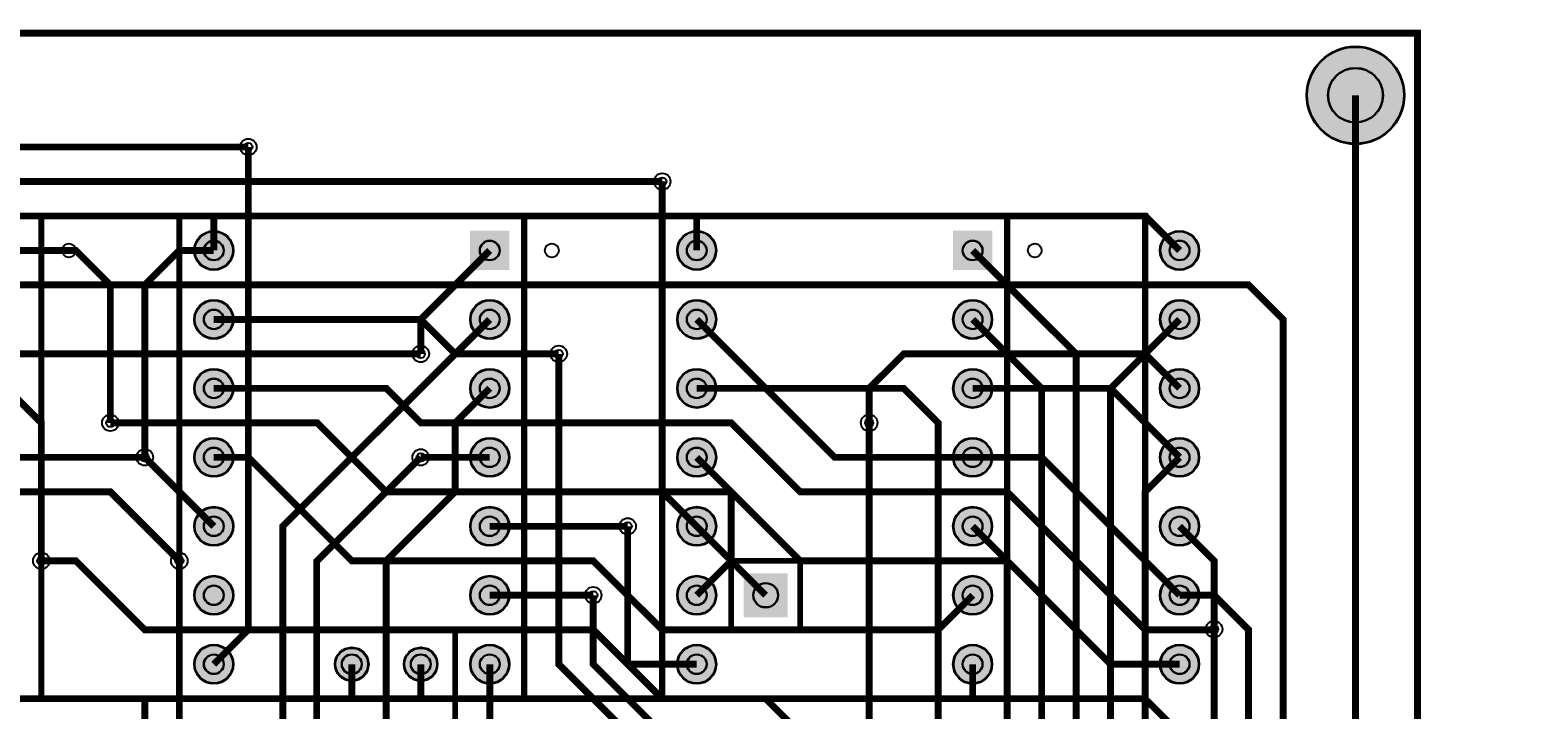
# Model space of a CAD drawing. Header units: millimetres. Extents: x 0 to 244, y -1 to 136.
# Drawn here: x 188.8 to 243.6, y 105 to 130 of the extents above; entities that cross this region are included whole.
import ezdxf

# ---------------------------------------------------------------- set-up
doc = ezdxf.new("R2010")
doc.units = ezdxf.units.MM
for name, color, linetype, true_color in [('BoardOutLine', 7, 'Continuous', 0xff00ff), ('BottomLayer', 7, 'Continuous', 0x0000ff), ('BottomSolderMaskLayer', 7, 'Continuous', 0xaa00ff), ('Hole', 7, 'Continuous', 0x222222), ('Multi-Layer', 7, 'Continuous', 0xc0c0c0), ('TopLayer', 7, 'Continuous', 0xff0000), ('TopSilkLayer', 7, 'Continuous', 0xffcc00), ('TopSolderMaskLayer', 7, 'Continuous', 0x800080)]:
    doc.layers.add(name, color=color, linetype=linetype, true_color=true_color)

msp = doc.modelspace()

# ---------------------------------------------------------------- hatches: boundary and pattern name
at = {"layer": 'BottomSolderMaskLayer'}
for points in [[(235.81407162814324, 127.63525527051058, 1), (239.42087884175768, 127.63525527051058, 1)], [(194.85648971297937, 121.92024384048773, 1), (196.30429260858514, 121.92024384048773, 1)], [(206.464312928626, 122.64414528829059), (206.464312928626, 121.19634239268487), (205.01651003302004, 121.19634239268487), (205.01651003302004, 122.64414528829059)], [(212.63652527305052, 121.92024384048773, 1), (214.0843281686563, 121.92024384048773, 1)], [(224.24434848869714, 122.64414528829059), (224.24434848869714, 121.19634239268487), (222.7965455930912, 121.19634239268487), (222.7965455930912, 122.64414528829059)], [(230.41656083312168, 121.92024384048773, 1), (231.86436372872745, 121.92024384048773, 1)], [(194.85648971297937, 119.3802387604776, 1), (196.30429260858514, 119.3802387604776, 1)], [(205.01651003302013, 119.3802387604776, 1), (206.4643129286259, 119.3802387604776, 1)], [(212.63652527305052, 119.3802387604776, 1), (214.0843281686563, 119.3802387604776, 1)], [(222.79654559309128, 119.3802387604776, 1), (224.24434848869706, 119.3802387604776, 1)], [(230.41656083312168, 119.3802387604776, 1), (231.86436372872745, 119.3802387604776, 1)], [(194.85648971297937, 116.84023368046746, 1), (196.30429260858514, 116.84023368046746, 1)], [(205.01651003302013, 116.84023368046746, 1), (206.4643129286259, 116.84023368046746, 1)], [(212.63652527305052, 116.84023368046746, 1), (214.0843281686563, 116.84023368046746, 1)], [(222.79654559309128, 116.84023368046746, 1), (224.24434848869706, 116.84023368046746, 1)], [(230.41656083312168, 116.84023368046746, 1), (231.86436372872745, 116.84023368046746, 1)], [(194.85648971297937, 114.30022860045722, 1), (196.30429260858514, 114.30022860045722, 1)], [(205.01651003302013, 114.30022860045722, 1), (206.4643129286259, 114.30022860045722, 1)], [(212.63652527305052, 114.30022860045722, 1), (214.0843281686563, 114.30022860045722, 1)], [(222.79654559309128, 114.30022860045722, 1), (224.24434848869706, 114.30022860045722, 1)], [(230.41656083312168, 114.30022860045722, 1), (231.86436372872745, 114.30022860045722, 1)], [(194.85648971297937, 111.76022352044708, 1), (196.30429260858514, 111.76022352044708, 1)], [(205.01651003302013, 111.76022352044708, 1), (206.4643129286259, 111.76022352044708, 1)], [(212.63652527305052, 111.76022352044708, 1), (214.0843281686563, 111.76022352044708, 1)], [(222.79654559309128, 111.76022352044708, 1), (224.24434848869706, 111.76022352044708, 1)], [(230.41656083312168, 111.76022352044708, 1), (231.86436372872745, 111.76022352044708, 1)], [(194.85648971297937, 109.22021844043695, 1), (196.30429260858514, 109.22021844043695, 1)], [(205.01651003302013, 109.22021844043695, 1), (206.4643129286259, 109.22021844043695, 1)], [(212.63652527305052, 109.22021844043695, 1), (214.0843281686563, 109.22021844043695, 1)], [(216.713233426467, 110.03302006604008), (216.713233426467, 108.40741681483371), (215.0876301752603, 108.40741681483371), (215.0876301752603, 110.03302006604008)], [(222.79654559309128, 109.22021844043695, 1), (224.24434848869706, 109.22021844043695, 1)], [(230.41656083312168, 109.22021844043695, 1), (231.86436372872745, 109.22021844043695, 1)], [(194.85648971297937, 106.68021336042682, 1), (196.30429260858514, 106.68021336042682, 1)], [(200.03810007620027, 106.68021336042682, 1), (201.28270256540523, 106.68021336042682, 1)], [(202.5781051562104, 106.68021336042682, 1), (203.82270764541536, 106.68021336042682, 1)], [(205.01651003302013, 106.68021336042682, 1), (206.4643129286259, 106.68021336042682, 1)], [(212.63652527305052, 106.68021336042682, 1), (214.0843281686563, 106.68021336042682, 1)], [(222.79654559309128, 106.68021336042682, 1), (224.24434848869706, 106.68021336042682, 1)], [(230.41656083312168, 106.68021336042682, 1), (231.86436372872745, 106.68021336042682, 1)]]:
    msp.add_hatch(color=256, dxfattribs=at).paths.add_polyline_path(points)
at = {"layer": 'Multi-Layer'}
for points in [[(194.88188976377947, 121.92024384048773, 1), (196.27889255778504, 121.92024384048773, 1)], [(206.43891287782571, 122.61874523749054), (206.43891287782571, 121.22174244348491), (205.0419100838203, 121.22174244348491), (205.0419100838203, 122.61874523749054)], [(212.66192532385062, 121.92024384048773, 1), (214.0589281178562, 121.92024384048773, 1)], [(224.21894843789687, 122.61874523749054), (224.21894843789687, 121.22174244348491), (222.82194564389124, 121.22174244348491), (222.82194564389124, 122.61874523749054)], [(230.44196088392178, 121.92024384048773, 1), (231.83896367792735, 121.92024384048773, 1)], [(194.88188976377947, 119.3802387604776, 1), (196.27889255778504, 119.3802387604776, 1)], [(205.04191008382023, 119.3802387604776, 1), (206.4389128778258, 119.3802387604776, 1)], [(212.66192532385062, 119.3802387604776, 1), (214.0589281178562, 119.3802387604776, 1)], [(222.82194564389138, 119.3802387604776, 1), (224.21894843789696, 119.3802387604776, 1)], [(230.44196088392178, 119.3802387604776, 1), (231.83896367792735, 119.3802387604776, 1)], [(194.88188976377947, 116.84023368046746, 1), (196.27889255778504, 116.84023368046746, 1)], [(205.04191008382023, 116.84023368046746, 1), (206.4389128778258, 116.84023368046746, 1)], [(212.66192532385062, 116.84023368046746, 1), (214.0589281178562, 116.84023368046746, 1)], [(222.82194564389138, 116.84023368046746, 1), (224.21894843789696, 116.84023368046746, 1)], [(230.44196088392178, 116.84023368046746, 1), (231.83896367792735, 116.84023368046746, 1)], [(194.88188976377947, 114.30022860045722, 1), (196.27889255778504, 114.30022860045722, 1)], [(205.04191008382023, 114.30022860045722, 1), (206.4389128778258, 114.30022860045722, 1)], [(212.66192532385062, 114.30022860045722, 1), (214.0589281178562, 114.30022860045722, 1)], [(222.82194564389138, 114.30022860045722, 1), (224.21894843789696, 114.30022860045722, 1)], [(230.44196088392178, 114.30022860045722, 1), (231.83896367792735, 114.30022860045722, 1)], [(194.88188976377947, 111.76022352044708, 1), (196.27889255778504, 111.76022352044708, 1)], [(205.04191008382023, 111.76022352044708, 1), (206.4389128778258, 111.76022352044708, 1)], [(212.66192532385062, 111.76022352044708, 1), (214.0589281178562, 111.76022352044708, 1)], [(222.82194564389138, 111.76022352044708, 1), (224.21894843789696, 111.76022352044708, 1)], [(230.44196088392178, 111.76022352044708, 1), (231.83896367792735, 111.76022352044708, 1)], [(194.88188976377947, 109.22021844043695, 1), (196.27889255778504, 109.22021844043695, 1)], [(205.04191008382023, 109.22021844043695, 1), (206.4389128778258, 109.22021844043695, 1)], [(212.66192532385062, 109.22021844043695, 1), (214.0589281178562, 109.22021844043695, 1)], [(216.68783337566697, 110.00762001524004), (216.68783337566697, 108.43281686563375), (215.11303022606035, 108.43281686563375), (215.11303022606035, 110.00762001524004)], [(222.82194564389138, 109.22021844043695, 1), (224.21894843789696, 109.22021844043695, 1)], [(230.44196088392178, 109.22021844043695, 1), (231.83896367792735, 109.22021844043695, 1)], [(194.88188976377947, 106.68021336042682, 1), (196.27889255778504, 106.68021336042682, 1)], [(200.06350012700037, 106.68021336042682, 1), (201.25730251460513, 106.68021336042682, 1)], [(202.6035052070105, 106.68021336042682, 1), (203.79730759461526, 106.68021336042682, 1)], [(205.04191008382023, 106.68021336042682, 1), (206.4389128778258, 106.68021336042682, 1)], [(212.66192532385062, 106.68021336042682, 1), (214.0589281178562, 106.68021336042682, 1)], [(222.82194564389138, 106.68021336042682, 1), (224.21894843789696, 106.68021336042682, 1)], [(230.44196088392178, 106.68021336042682, 1), (231.83896367792735, 106.68021336042682, 1)]]:
    msp.add_hatch(color=256, dxfattribs=at).paths.add_polyline_path(points)
at = {"layer": 'TopSolderMaskLayer'}
for points in [[(235.81407162814324, 127.63525527051058, 1), (239.42087884175768, 127.63525527051058, 1)], [(194.85648971297937, 121.92024384048773, 1), (196.30429260858514, 121.92024384048773, 1)], [(206.464312928626, 122.64414528829059), (206.464312928626, 121.19634239268487), (205.01651003302004, 121.19634239268487), (205.01651003302004, 122.64414528829059)], [(212.63652527305052, 121.92024384048773, 1), (214.0843281686563, 121.92024384048773, 1)], [(224.24434848869714, 122.64414528829059), (224.24434848869714, 121.19634239268487), (222.7965455930912, 121.19634239268487), (222.7965455930912, 122.64414528829059)], [(230.41656083312168, 121.92024384048773, 1), (231.86436372872745, 121.92024384048773, 1)], [(194.85648971297937, 119.3802387604776, 1), (196.30429260858514, 119.3802387604776, 1)], [(205.01651003302013, 119.3802387604776, 1), (206.4643129286259, 119.3802387604776, 1)], [(212.63652527305052, 119.3802387604776, 1), (214.0843281686563, 119.3802387604776, 1)], [(222.79654559309128, 119.3802387604776, 1), (224.24434848869706, 119.3802387604776, 1)], [(230.41656083312168, 119.3802387604776, 1), (231.86436372872745, 119.3802387604776, 1)], [(194.85648971297937, 116.84023368046746, 1), (196.30429260858514, 116.84023368046746, 1)], [(205.01651003302013, 116.84023368046746, 1), (206.4643129286259, 116.84023368046746, 1)], [(212.63652527305052, 116.84023368046746, 1), (214.0843281686563, 116.84023368046746, 1)], [(222.79654559309128, 116.84023368046746, 1), (224.24434848869706, 116.84023368046746, 1)], [(230.41656083312168, 116.84023368046746, 1), (231.86436372872745, 116.84023368046746, 1)], [(194.85648971297937, 114.30022860045722, 1), (196.30429260858514, 114.30022860045722, 1)], [(205.01651003302013, 114.30022860045722, 1), (206.4643129286259, 114.30022860045722, 1)], [(212.63652527305052, 114.30022860045722, 1), (214.0843281686563, 114.30022860045722, 1)], [(222.79654559309128, 114.30022860045722, 1), (224.24434848869706, 114.30022860045722, 1)], [(230.41656083312168, 114.30022860045722, 1), (231.86436372872745, 114.30022860045722, 1)], [(194.85648971297937, 111.76022352044708, 1), (196.30429260858514, 111.76022352044708, 1)], [(205.01651003302013, 111.76022352044708, 1), (206.4643129286259, 111.76022352044708, 1)], [(212.63652527305052, 111.76022352044708, 1), (214.0843281686563, 111.76022352044708, 1)], [(222.79654559309128, 111.76022352044708, 1), (224.24434848869706, 111.76022352044708, 1)], [(230.41656083312168, 111.76022352044708, 1), (231.86436372872745, 111.76022352044708, 1)], [(194.85648971297937, 109.22021844043695, 1), (196.30429260858514, 109.22021844043695, 1)], [(205.01651003302013, 109.22021844043695, 1), (206.4643129286259, 109.22021844043695, 1)], [(212.63652527305052, 109.22021844043695, 1), (214.0843281686563, 109.22021844043695, 1)], [(216.713233426467, 110.03302006604008), (216.713233426467, 108.40741681483371), (215.0876301752603, 108.40741681483371), (215.0876301752603, 110.03302006604008)], [(222.79654559309128, 109.22021844043695, 1), (224.24434848869706, 109.22021844043695, 1)], [(230.41656083312168, 109.22021844043695, 1), (231.86436372872745, 109.22021844043695, 1)], [(194.85648971297937, 106.68021336042682, 1), (196.30429260858514, 106.68021336042682, 1)], [(200.03810007620027, 106.68021336042682, 1), (201.28270256540523, 106.68021336042682, 1)], [(202.5781051562104, 106.68021336042682, 1), (203.82270764541536, 106.68021336042682, 1)], [(205.01651003302013, 106.68021336042682, 1), (206.4643129286259, 106.68021336042682, 1)], [(212.63652527305052, 106.68021336042682, 1), (214.0843281686563, 106.68021336042682, 1)], [(222.79654559309128, 106.68021336042682, 1), (224.24434848869706, 106.68021336042682, 1)], [(230.41656083312168, 106.68021336042682, 1), (231.86436372872745, 106.68021336042682, 1)]]:
    msp.add_hatch(color=256, dxfattribs=at).paths.add_polyline_path(points)

# ---------------------------------------------------------------- linework, layer by layer
at = {"layer": 'BoardOutLine', "const_width": 0.25400050800101603}
msp.add_lwpolyline([(0.12700025400056347, 0), (239.9034798069597, 0), (239.9034798069597, 129.9212598425197), (0, 129.9212598425197), (0, 0), (0.12700025400056347, 0)], close=True, dxfattribs=at)
at = {"layer": 'BottomLayer', "const_width": 0.25400050800101603}
for points in [[(237.61747523495046, 104.14020828041657), (237.61747523495046, 127.63525527051058)], [(196.85039370078744, 125.73025146050293), (196.85039370078744, 107.95021590043189), (195.58039116078226, 106.68021336042682)], [(213.3604267208534, 111.76022352044708), (212.09042418084846, 113.03022606045215), (212.09042418084846, 124.46024892049786)], [(191.77038354076717, 115.57023114046228), (191.77038354076717, 120.65024130048266), (190.500381000762, 121.92024384048773), (187.96037592075186, 121.92024384048773)], [(193.04038608077212, 114.30022860045722), (193.04038608077212, 120.65024130048266), (194.3103886207773, 121.92024384048773), (195.58039116078226, 121.92024384048773)], [(203.20040640081288, 118.11023622047253), (203.20040640081288, 119.3802387604776), (205.740411480823, 121.92024384048773)], [(223.52044704089417, 121.92024384048773), (227.33045466090925, 118.11023622047253), (227.33045466090925, 69.85013970027944), (226.0604521209043, 68.58013716027438), (226.0604521209043, 38.100076200152444)], [(205.740411480823, 119.3802387604776), (198.12039624079262, 111.76022352044708), (198.12039624079262, 95.250190500381)], [(223.52044704089417, 119.3802387604776), (226.0604521209043, 116.84023368046746), (226.0604521209043, 71.12014224028451), (224.79044958089912, 69.85013970027944), (224.79044958089912, 21.590043180086354), (223.52044704089417, 20.320040640081288)], [(231.14046228092457, 119.3802387604776), (228.60045720091443, 116.84023368046746), (228.60045720091443, 68.58013716027438), (227.33045466090925, 67.31013462026931), (227.33045466090925, 40.640081280162576)], [(208.28041656083315, 118.11023622047253), (208.28041656083315, 106.68021336042682), (210.82042164084328, 104.14020828041657), (210.82042164084328, 92.71018542037086), (209.55041910083833, 91.4401828803658), (209.55041910083833, 85.09017018034035), (213.3604267208534, 81.28016256032515)], [(189.23037846075704, 110.49022098044202), (189.23037846075704, 115.57023114046228), (187.96037592075186, 116.84023368046746)], [(205.740411480823, 116.84023368046746), (204.47040894081783, 115.57023114046228), (204.47040894081783, 113.03614427228854), (201.9304038608077, 110.4961391922784), (201.9304038608077, 91.4401828803658), (200.66040132080275, 90.17018034036073), (200.66040132080275, 71.12014224028451)], [(213.3604267208534, 116.84023368046746), (220.98044196088404, 116.84023368046746), (222.250444500889, 115.57023114046228), (222.250444500889, 86.36017272034553), (223.52044704089417, 86.36017272034553)], [(219.71043942087886, 90.17018034036073), (219.71043942087886, 115.57023114046228)], [(199.36878333756658, 85.09017018034035), (199.36878333756658, 110.46860553721115), (203.20040640081288, 114.30022860045722)], [(213.3604267208534, 109.22021844043695), (214.6304292608586, 110.49022098044202), (214.6304292608586, 113.03022606045215), (213.3604267208534, 114.30022860045722)], [(231.14046228092457, 114.30022860045722), (229.8704597409196, 113.03022606045215), (229.8704597409196, 102.8702057404115)], [(217.17043434086872, 73.66014732029464), (217.17043434086872, 104.14020828041657), (215.90043180086354, 105.41021082042164), (212.09042418084846, 105.41021082042164), (210.82042164084328, 106.68021336042682), (210.82042164084328, 111.76022352044708)], [(223.52044704089417, 111.76022352044708), (224.79044958089912, 110.49022098044202), (224.79044958089912, 72.39014478028957), (223.52044704089417, 71.12014224028451)], [(232.41046482092975, 107.9690881381764), (232.41046482092975, 110.49022098044202), (231.14046228092457, 111.76022352044708)], [(195.58039116078226, 88.90017780035566), (194.3103886207773, 90.17018034036073), (194.3103886207773, 110.49022098044202)], [(209.55041910083833, 109.22021844043695), (209.55041910083833, 106.68021336042682), (212.09042418084846, 104.14020828041657), (212.09042418084846, 101.60020320040644), (212.09042418084846, 99.06019812039631)], [(205.740411480823, 102.8702057404115), (205.740411480823, 106.68021336042682)]]:
    msp.add_lwpolyline(points, dxfattribs=at)
at = {"layer": 'BottomSolderMaskLayer'}
for centre, radius in [((237.61747523495046, 127.63525527051058), 1.803403606807214), ((237.61747523495046, 127.63525527051058), 1.0142857142857142), ((195.58039116078226, 121.92024384048773), 0.7239014478028958), ((213.3604267208534, 121.92024384048773), 0.7239014478028958), ((231.14046228092457, 121.92024384048773), 0.7239014478028958), ((195.58039116078226, 121.92024384048773), 0.3685316461542015), ((205.740411480823, 121.92024384048773), 0.3685316461542015), ((213.3604267208534, 121.92024384048773), 0.3685316461542015), ((223.52044704089417, 121.92024384048773), 0.3685316461542015), ((231.14046228092457, 121.92024384048773), 0.3685316461542015), ((195.58039116078226, 119.3802387604776), 0.7239014478028958), ((205.740411480823, 119.3802387604776), 0.7239014478028958), ((213.3604267208534, 119.3802387604776), 0.7239014478028958), ((223.52044704089417, 119.3802387604776), 0.7239014478028958), ((231.14046228092457, 119.3802387604776), 0.7239014478028958), ((195.58039116078226, 119.3802387604776), 0.3685316461542015), ((205.740411480823, 119.3802387604776), 0.3685316461542015), ((213.3604267208534, 119.3802387604776), 0.3685316461542015), ((223.52044704089417, 119.3802387604776), 0.3685316461542015), ((231.14046228092457, 119.3802387604776), 0.3685316461542015), ((195.58039116078226, 116.84023368046746), 0.7239014478028958), ((205.740411480823, 116.84023368046746), 0.7239014478028958), ((213.3604267208534, 116.84023368046746), 0.7239014478028958), ((223.52044704089417, 116.84023368046746), 0.7239014478028958), ((231.14046228092457, 116.84023368046746), 0.7239014478028958), ((195.58039116078226, 116.84023368046746), 0.3685316461542015), ((205.740411480823, 116.84023368046746), 0.3685316461542015), ((213.3604267208534, 116.84023368046746), 0.3685316461542015), ((223.52044704089417, 116.84023368046746), 0.3685316461542015), ((231.14046228092457, 116.84023368046746), 0.3685316461542015), ((195.58039116078226, 114.30022860045722), 0.7239014478028958), ((195.58039116078226, 114.30022860045722), 0.3685316461542015), ((205.740411480823, 114.30022860045722), 0.7239014478028958), ((205.740411480823, 114.30022860045722), 0.3685316461542015), ((213.3604267208534, 114.30022860045722), 0.7239014478028958), ((213.3604267208534, 114.30022860045722), 0.3685316461542015), ((223.52044704089417, 114.30022860045722), 0.7239014478028958), ((223.52044704089417, 114.30022860045722), 0.3685316461542015), ((231.14046228092457, 114.30022860045722), 0.7239014478028958), ((231.14046228092457, 114.30022860045722), 0.3685316461542015), ((195.58039116078226, 111.76022352044708), 0.7239014478028958), ((205.740411480823, 111.76022352044708), 0.7239014478028958), ((213.3604267208534, 111.76022352044708), 0.7239014478028958), ((223.52044704089417, 111.76022352044708), 0.7239014478028958), ((231.14046228092457, 111.76022352044708), 0.7239014478028958), ((195.58039116078226, 111.76022352044708), 0.3685316461542015), ((205.740411480823, 111.76022352044708), 0.3685316461542015), ((213.3604267208534, 111.76022352044708), 0.3685316461542015), ((223.52044704089417, 111.76022352044708), 0.3685316461542015), ((231.14046228092457, 111.76022352044708), 0.3685316461542015), ((195.58039116078226, 109.22021844043695), 0.7239014478028958), ((205.740411480823, 109.22021844043695), 0.7239014478028958), ((213.3604267208534, 109.22021844043695), 0.7239014478028958), ((223.52044704089417, 109.22021844043695), 0.7239014478028958), ((231.14046228092457, 109.22021844043695), 0.7239014478028958), ((195.58039116078226, 109.22021844043695), 0.3685316461542015), ((205.740411480823, 109.22021844043695), 0.3685316461542015), ((213.3604267208534, 109.22021844043695), 0.3685316461542015), ((215.90043180086354, 109.22021844043695), 0.45883962735667416), ((223.52044704089417, 109.22021844043695), 0.3685316461542015), ((231.14046228092457, 109.22021844043695), 0.3685316461542015), ((195.58039116078226, 106.68021336042682), 0.7239014478028958), ((195.58039116078226, 106.68021336042682), 0.3685316461542015), ((200.66040132080275, 106.68021336042682), 0.6223012446024894), ((200.66040132080275, 106.68021336042682), 0.3707326563589298), ((203.20040640081288, 106.68021336042682), 0.6223012446024894), ((203.20040640081288, 106.68021336042682), 0.3707326563589298), ((205.740411480823, 106.68021336042682), 0.7239014478028958), ((205.740411480823, 106.68021336042682), 0.3685316461542015), ((213.3604267208534, 106.68021336042682), 0.7239014478028958), ((213.3604267208534, 106.68021336042682), 0.3685316461542015), ((223.52044704089417, 106.68021336042682), 0.7239014478028958), ((223.52044704089417, 106.68021336042682), 0.3685316461542015), ((231.14046228092457, 106.68021336042682), 0.7239014478028958), ((231.14046228092457, 106.68021336042682), 0.3685316461542015)]:
    msp.add_circle(centre, radius, dxfattribs=at)
at = {"layer": 'Hole'}
for centre in [(196.85039370078744, 125.73025146050293), (212.09042418084846, 124.46024892049786), (203.20040640081288, 118.11023622047253), (208.28041656083315, 118.11023622047253), (191.77038354076717, 115.57023114046228), (219.71043942087886, 115.57023114046228), (193.04038608077212, 114.30022860045722), (203.20040640081288, 114.30022860045722), (210.82042164084328, 111.76022352044708), (189.23037846075704, 110.49022098044202), (194.3103886207773, 110.49022098044202), (209.55041910083833, 109.22021844043695), (232.41046482092975, 107.96901193802398)]:
    msp.add_circle(centre, 0.15240030480060962, dxfattribs=at)
at = {"layer": 'Multi-Layer'}
for centre, radius in [((237.61747523495046, 127.63525527051058), 1.7780035560071124), ((237.61747523495046, 127.63525527051058), 1), ((196.85039370078744, 125.73025146050293), 0.30480060960121924), ((212.09042418084846, 124.46024892049786), 0.30480060960121924), ((195.58039116078226, 121.92024384048773), 0.6985013970027941), ((213.3604267208534, 121.92024384048773), 0.6985013970027941), ((231.14046228092457, 121.92024384048773), 0.6985013970027941), ((195.58039116078226, 121.92024384048773), 0.35560071120142245), ((205.740411480823, 121.92024384048773), 0.35560071120142245), ((213.3604267208534, 121.92024384048773), 0.35560071120142245), ((223.52044704089417, 121.92024384048773), 0.35560071120142245), ((231.14046228092457, 121.92024384048773), 0.35560071120142245), ((195.58039116078226, 119.3802387604776), 0.6985013970027941), ((195.58039116078226, 119.3802387604776), 0.35560071120142245), ((205.740411480823, 119.3802387604776), 0.6985013970027941), ((205.740411480823, 119.3802387604776), 0.35560071120142245), ((213.3604267208534, 119.3802387604776), 0.6985013970027941), ((213.3604267208534, 119.3802387604776), 0.35560071120142245), ((223.52044704089417, 119.3802387604776), 0.6985013970027941), ((223.52044704089417, 119.3802387604776), 0.35560071120142245), ((231.14046228092457, 119.3802387604776), 0.6985013970027941), ((231.14046228092457, 119.3802387604776), 0.35560071120142245), ((203.20040640081288, 118.11023622047253), 0.30480060960121924), ((208.28041656083315, 118.11023622047253), 0.30480060960121924), ((195.58039116078226, 116.84023368046746), 0.6985013970027941), ((205.740411480823, 116.84023368046746), 0.6985013970027941), ((213.3604267208534, 116.84023368046746), 0.6985013970027941), ((223.52044704089417, 116.84023368046746), 0.6985013970027941), ((231.14046228092457, 116.84023368046746), 0.6985013970027941), ((195.58039116078226, 116.84023368046746), 0.35560071120142245), ((205.740411480823, 116.84023368046746), 0.35560071120142245), ((213.3604267208534, 116.84023368046746), 0.35560071120142245), ((223.52044704089417, 116.84023368046746), 0.35560071120142245), ((231.14046228092457, 116.84023368046746), 0.35560071120142245), ((191.77038354076717, 115.57023114046228), 0.30480060960121924), ((219.71043942087886, 115.57023114046228), 0.30480060960121924), ((195.58039116078226, 114.30022860045722), 0.6985013970027941), ((195.58039116078226, 114.30022860045722), 0.35560071120142245), ((205.740411480823, 114.30022860045722), 0.6985013970027941), ((205.740411480823, 114.30022860045722), 0.35560071120142245), ((213.3604267208534, 114.30022860045722), 0.6985013970027941), ((213.3604267208534, 114.30022860045722), 0.35560071120142245), ((223.52044704089417, 114.30022860045722), 0.6985013970027941), ((223.52044704089417, 114.30022860045722), 0.35560071120142245), ((231.14046228092457, 114.30022860045722), 0.6985013970027941), ((231.14046228092457, 114.30022860045722), 0.35560071120142245), ((193.04038608077212, 114.30022860045722), 0.30480060960121924), ((203.20040640081288, 114.30022860045722), 0.30480060960121924), ((195.58039116078226, 111.76022352044708), 0.6985013970027941), ((205.740411480823, 111.76022352044708), 0.6985013970027941), ((213.3604267208534, 111.76022352044708), 0.6985013970027941), ((223.52044704089417, 111.76022352044708), 0.6985013970027941), ((231.14046228092457, 111.76022352044708), 0.6985013970027941), ((195.58039116078226, 111.76022352044708), 0.35560071120142245), ((205.740411480823, 111.76022352044708), 0.35560071120142245), ((210.82042164084328, 111.76022352044708), 0.30480060960121924), ((213.3604267208534, 111.76022352044708), 0.35560071120142245), ((223.52044704089417, 111.76022352044708), 0.35560071120142245), ((231.14046228092457, 111.76022352044708), 0.35560071120142245), ((189.23037846075704, 110.49022098044202), 0.30480060960121924), ((194.3103886207773, 110.49022098044202), 0.30480060960121924), ((195.58039116078226, 109.22021844043695), 0.6985013970027941), ((205.740411480823, 109.22021844043695), 0.6985013970027941), ((213.3604267208534, 109.22021844043695), 0.6985013970027941), ((223.52044704089417, 109.22021844043695), 0.6985013970027941), ((231.14046228092457, 109.22021844043695), 0.6985013970027941), ((195.58039116078226, 109.22021844043695), 0.35560071120142245), ((205.740411480823, 109.22021844043695), 0.35560071120142245), ((209.55041910083833, 109.22021844043695), 0.30480060960121924), ((213.3604267208534, 109.22021844043695), 0.35560071120142245), ((215.90043180086354, 109.22021844043695), 0.4445008890017781), ((223.52044704089417, 109.22021844043695), 0.35560071120142245), ((231.14046228092457, 109.22021844043695), 0.35560071120142245), ((232.41046482092975, 107.96901193802398), 0.30480060960121924), ((195.58039116078226, 106.68021336042682), 0.6985013970027941), ((195.58039116078226, 106.68021336042682), 0.35560071120142245), ((200.66040132080275, 106.68021336042682), 0.5969011938023877), ((200.66040132080275, 106.68021336042682), 0.35560071120142245), ((203.20040640081288, 106.68021336042682), 0.5969011938023877), ((203.20040640081288, 106.68021336042682), 0.35560071120142245), ((205.740411480823, 106.68021336042682), 0.6985013970027941), ((205.740411480823, 106.68021336042682), 0.35560071120142245), ((213.3604267208534, 106.68021336042682), 0.6985013970027941), ((213.3604267208534, 106.68021336042682), 0.35560071120142245), ((223.52044704089417, 106.68021336042682), 0.6985013970027941), ((223.52044704089417, 106.68021336042682), 0.35560071120142245), ((231.14046228092457, 106.68021336042682), 0.6985013970027941), ((231.14046228092457, 106.68021336042682), 0.35560071120142245)]:
    msp.add_circle(centre, radius, dxfattribs=at)
at = {"layer": 'TopLayer', "const_width": 0.25400050800101603}
for points in [[(149.04749809499617, 126.74625349250698), (150.57150114300248, 128.27025654051317), (163.83032766065526, 128.27025654051317), (166.37033274066562, 125.73025146050293), (196.85039370078744, 125.73025146050293)], [(212.09042418084846, 124.46024892049786), (166.37033274066562, 124.46024892049786), (158.750317500635, 116.84023368046746)], [(177.80035560071133, 121.92024384048773), (177.80035560071133, 123.1902463804928), (229.8704597409196, 123.1902463804928), (231.14046228092457, 121.92024384048773)], [(195.58039116078226, 121.92024384048773), (195.58039116078226, 123.1902463804928)], [(213.3604267208534, 121.92024384048773), (213.3604267208534, 123.1902463804928)], [(234.95046990093988, 90.17018034036073), (234.95046990093988, 119.3802387604776), (233.6804673609347, 120.65024130048266), (179.07035814071628, 120.65024130048266)], [(195.58039116078226, 119.3802387604776), (203.20040640081288, 119.3802387604776), (204.47040894081783, 118.11023622047253), (208.28041656083315, 118.11023622047253)], [(213.3604267208534, 119.3802387604776), (218.4404368808739, 114.30022860045722), (223.52044704089417, 114.30022860045722)], [(172.72034544069083, 114.30022860045722), (176.53035306070615, 118.11023622047253), (203.20040640081288, 118.11023622047253)], [(219.71043942087886, 115.57023114046228), (219.71043942087886, 116.84023368046746), (220.98044196088404, 118.11023622047253), (229.8704597409196, 118.11023622047253), (231.14046228092457, 116.84023368046746)], [(194.3103886207773, 110.49022098044202), (191.77038354076717, 113.03022606045215), (186.6903733807469, 113.03022606045215), (182.8803657607316, 116.84023368046746), (177.80035560071133, 116.84023368046746)], [(195.58039116078226, 116.84023368046746), (201.9304038608077, 116.84023368046746), (203.20040640081288, 115.57023114046228), (214.6304292608586, 115.57023114046228), (217.17043434086872, 113.03022606045215), (224.79044958089912, 113.03022606045215), (229.8704597409196, 107.95021590043189), (232.41046482092975, 107.95021590043189)], [(231.14046228092457, 114.30022860045722), (228.60045720091443, 116.84023368046746), (223.52044704089417, 116.84023368046746)], [(231.14046228092457, 106.68021336042682), (228.60045720091443, 106.68021336042682), (224.79044958089912, 110.49022098044202), (217.17043434086872, 110.49022098044202), (214.6304292608586, 113.03022606045215), (201.9304038608077, 113.03022606045215), (199.39039878079757, 115.57023114046228), (191.77038354076717, 115.57023114046228)], [(187.96037592075186, 114.30022860045722), (193.04038608077212, 114.30022860045722), (195.58039116078226, 111.76022352044708)], [(195.58039116078226, 114.30022860045722), (196.85039370078744, 114.30022860045722), (200.66040132080275, 110.49022098044202), (209.55041910083833, 110.49022098044202), (212.09042418084846, 107.95021590043189), (222.250444500889, 107.95021590043189), (223.52044704089417, 109.22021844043695)], [(203.20040640081288, 114.30022860045722), (205.740411480823, 114.30022860045722)], [(231.14046228092457, 109.22021844043695), (226.0604521209043, 114.30022860045722), (223.52044704089417, 114.30022860045722)], [(210.82042164084328, 111.76022352044708), (205.740411480823, 111.76022352044708)], [(215.90043180086354, 109.22021844043695), (213.3604267208534, 111.76022352044708)], [(213.3604267208534, 106.68021336042682), (210.82042164084328, 106.68021336042682), (209.55041910083833, 107.95021590043189), (193.04038608077212, 107.95021590043189), (190.500381000762, 110.49022098044202), (189.23037846075704, 110.49022098044202)], [(205.740411480823, 109.22021844043695), (209.55041910083833, 109.22021844043695)], [(231.14046228092457, 63.500127000254), (233.6804673609347, 66.04013208026424), (233.6804673609347, 107.95021590043189), (232.41046482092975, 109.22021844043695), (231.14046228092457, 109.22021844043695)], [(231.14046228092457, 66.04013208026424), (232.41046482092975, 67.31013462026931), (232.41046482092975, 107.9690881381764)], [(200.66040132080275, 106.68021336042682), (200.66040132080275, 105.41021082042164)], [(203.20040640081288, 106.68021336042682), (203.20040640081288, 105.41021082042164)], [(205.740411480823, 106.68021336042682), (205.740411480823, 105.41021082042164)], [(223.52044704089417, 106.68021336042682), (223.52044704089417, 105.41021082042164)], [(182.89908559817127, 105.41021082042164), (229.8704597409196, 105.41021082042164), (231.14046228092457, 104.14020828041657)], [(193.04038608077212, 102.8702057404115), (193.04038608077212, 105.41021082042164)]]:
    msp.add_lwpolyline(points, dxfattribs=at)
at = {"layer": 'TopSilkLayer'}
for points, const_width in [([(189.23037846075704, 123.1902463804928), (189.23037846075704, 105.41021082042164), (194.3103886207773, 105.41021082042164), (194.3103886207773, 123.1902463804928), (189.23037846075704, 123.1902463804928)], 0.22860045720091443), ([(207.0104140208282, 123.1902463804928), (207.0104140208282, 105.41021082042164), (212.09042418084846, 105.41021082042164), (212.09042418084846, 123.1902463804928), (207.0104140208282, 123.1902463804928)], 0.22860045720091443), ([(224.79044958089912, 123.1902463804928), (224.79044958089912, 105.41021082042164), (229.8704597409196, 105.41021082042164), (229.8704597409196, 123.1902463804928), (224.79044958089912, 123.1902463804928)], 0.22860045720091443), ([(201.92786385572776, 102.87274574549156), (201.92786385572776, 107.95275590551194), (199.38785877571763, 107.95275590551194), (199.38785877571763, 102.87274574549156), (201.92786385572776, 102.87274574549156)], 0.20066040132080268), ([(204.4678689357379, 102.87274574549156), (204.4678689357379, 107.95275590551194), (201.92786385572776, 107.95275590551194), (201.92786385572776, 102.87274574549156), (204.4678689357379, 102.87274574549156)], 0.20066040132080268)]:
    msp.add_lwpolyline(points, close=True, dxfattribs=dict(at, const_width=const_width))
for points, const_width in [([(217.17043434086872, 107.95021590043189), (214.6304292608586, 107.95021590043189), (214.6304292608586, 110.49022098044202), (217.17043434086872, 110.49022098044202), (217.17043434086872, 108.58521717043436)], 0.20320040640081283), ([(217.17043434086872, 107.95021590043189), (217.17043434086872, 108.58521717043436)], 0.20299974599949203)]:
    msp.add_lwpolyline(points, dxfattribs=dict(at, const_width=const_width))
for centre in [(190.2463804927611, 121.92024384048773), (208.02641605283225, 121.92024384048773), (225.80645161290317, 121.92024384048773)]:
    msp.add_circle(centre, 0.25400050800101603, dxfattribs=at)
at = {"layer": 'TopSolderMaskLayer'}
for centre, radius in [((237.61747523495046, 127.63525527051058), 1.803403606807214), ((237.61747523495046, 127.63525527051058), 1.0142857142857142), ((195.58039116078226, 121.92024384048773), 0.7239014478028958), ((213.3604267208534, 121.92024384048773), 0.7239014478028958), ((231.14046228092457, 121.92024384048773), 0.7239014478028958), ((195.58039116078226, 121.92024384048773), 0.3685316461542015), ((205.740411480823, 121.92024384048773), 0.3685316461542015), ((213.3604267208534, 121.92024384048773), 0.3685316461542015), ((223.52044704089417, 121.92024384048773), 0.3685316461542015), ((231.14046228092457, 121.92024384048773), 0.3685316461542015), ((195.58039116078226, 119.3802387604776), 0.7239014478028958), ((205.740411480823, 119.3802387604776), 0.7239014478028958), ((213.3604267208534, 119.3802387604776), 0.7239014478028958), ((223.52044704089417, 119.3802387604776), 0.7239014478028958), ((231.14046228092457, 119.3802387604776), 0.7239014478028958), ((195.58039116078226, 119.3802387604776), 0.3685316461542015), ((205.740411480823, 119.3802387604776), 0.3685316461542015), ((213.3604267208534, 119.3802387604776), 0.3685316461542015), ((223.52044704089417, 119.3802387604776), 0.3685316461542015), ((231.14046228092457, 119.3802387604776), 0.3685316461542015), ((195.58039116078226, 116.84023368046746), 0.7239014478028958), ((205.740411480823, 116.84023368046746), 0.7239014478028958), ((213.3604267208534, 116.84023368046746), 0.7239014478028958), ((223.52044704089417, 116.84023368046746), 0.7239014478028958), ((231.14046228092457, 116.84023368046746), 0.7239014478028958), ((195.58039116078226, 116.84023368046746), 0.3685316461542015), ((205.740411480823, 116.84023368046746), 0.3685316461542015), ((213.3604267208534, 116.84023368046746), 0.3685316461542015), ((223.52044704089417, 116.84023368046746), 0.3685316461542015), ((231.14046228092457, 116.84023368046746), 0.3685316461542015), ((195.58039116078226, 114.30022860045722), 0.7239014478028958), ((195.58039116078226, 114.30022860045722), 0.3685316461542015), ((205.740411480823, 114.30022860045722), 0.7239014478028958), ((205.740411480823, 114.30022860045722), 0.3685316461542015), ((213.3604267208534, 114.30022860045722), 0.7239014478028958), ((213.3604267208534, 114.30022860045722), 0.3685316461542015), ((223.52044704089417, 114.30022860045722), 0.7239014478028958), ((223.52044704089417, 114.30022860045722), 0.3685316461542015), ((231.14046228092457, 114.30022860045722), 0.7239014478028958), ((231.14046228092457, 114.30022860045722), 0.3685316461542015), ((195.58039116078226, 111.76022352044708), 0.7239014478028958), ((205.740411480823, 111.76022352044708), 0.7239014478028958), ((213.3604267208534, 111.76022352044708), 0.7239014478028958), ((223.52044704089417, 111.76022352044708), 0.7239014478028958), ((231.14046228092457, 111.76022352044708), 0.7239014478028958), ((195.58039116078226, 111.76022352044708), 0.3685316461542015), ((205.740411480823, 111.76022352044708), 0.3685316461542015), ((213.3604267208534, 111.76022352044708), 0.3685316461542015), ((223.52044704089417, 111.76022352044708), 0.3685316461542015), ((231.14046228092457, 111.76022352044708), 0.3685316461542015), ((195.58039116078226, 109.22021844043695), 0.7239014478028958), ((205.740411480823, 109.22021844043695), 0.7239014478028958), ((213.3604267208534, 109.22021844043695), 0.7239014478028958), ((223.52044704089417, 109.22021844043695), 0.7239014478028958), ((231.14046228092457, 109.22021844043695), 0.7239014478028958), ((195.58039116078226, 109.22021844043695), 0.3685316461542015), ((205.740411480823, 109.22021844043695), 0.3685316461542015), ((213.3604267208534, 109.22021844043695), 0.3685316461542015), ((215.90043180086354, 109.22021844043695), 0.45883962735667416), ((223.52044704089417, 109.22021844043695), 0.3685316461542015), ((231.14046228092457, 109.22021844043695), 0.3685316461542015), ((195.58039116078226, 106.68021336042682), 0.7239014478028958), ((195.58039116078226, 106.68021336042682), 0.3685316461542015), ((200.66040132080275, 106.68021336042682), 0.6223012446024894), ((200.66040132080275, 106.68021336042682), 0.3707326563589298), ((203.20040640081288, 106.68021336042682), 0.6223012446024894), ((203.20040640081288, 106.68021336042682), 0.3707326563589298), ((205.740411480823, 106.68021336042682), 0.7239014478028958), ((205.740411480823, 106.68021336042682), 0.3685316461542015), ((213.3604267208534, 106.68021336042682), 0.7239014478028958), ((213.3604267208534, 106.68021336042682), 0.3685316461542015), ((223.52044704089417, 106.68021336042682), 0.7239014478028958), ((223.52044704089417, 106.68021336042682), 0.3685316461542015), ((231.14046228092457, 106.68021336042682), 0.7239014478028958), ((231.14046228092457, 106.68021336042682), 0.3685316461542015)]:
    msp.add_circle(centre, radius, dxfattribs=at)

doc.saveas('drawing.dxf')
